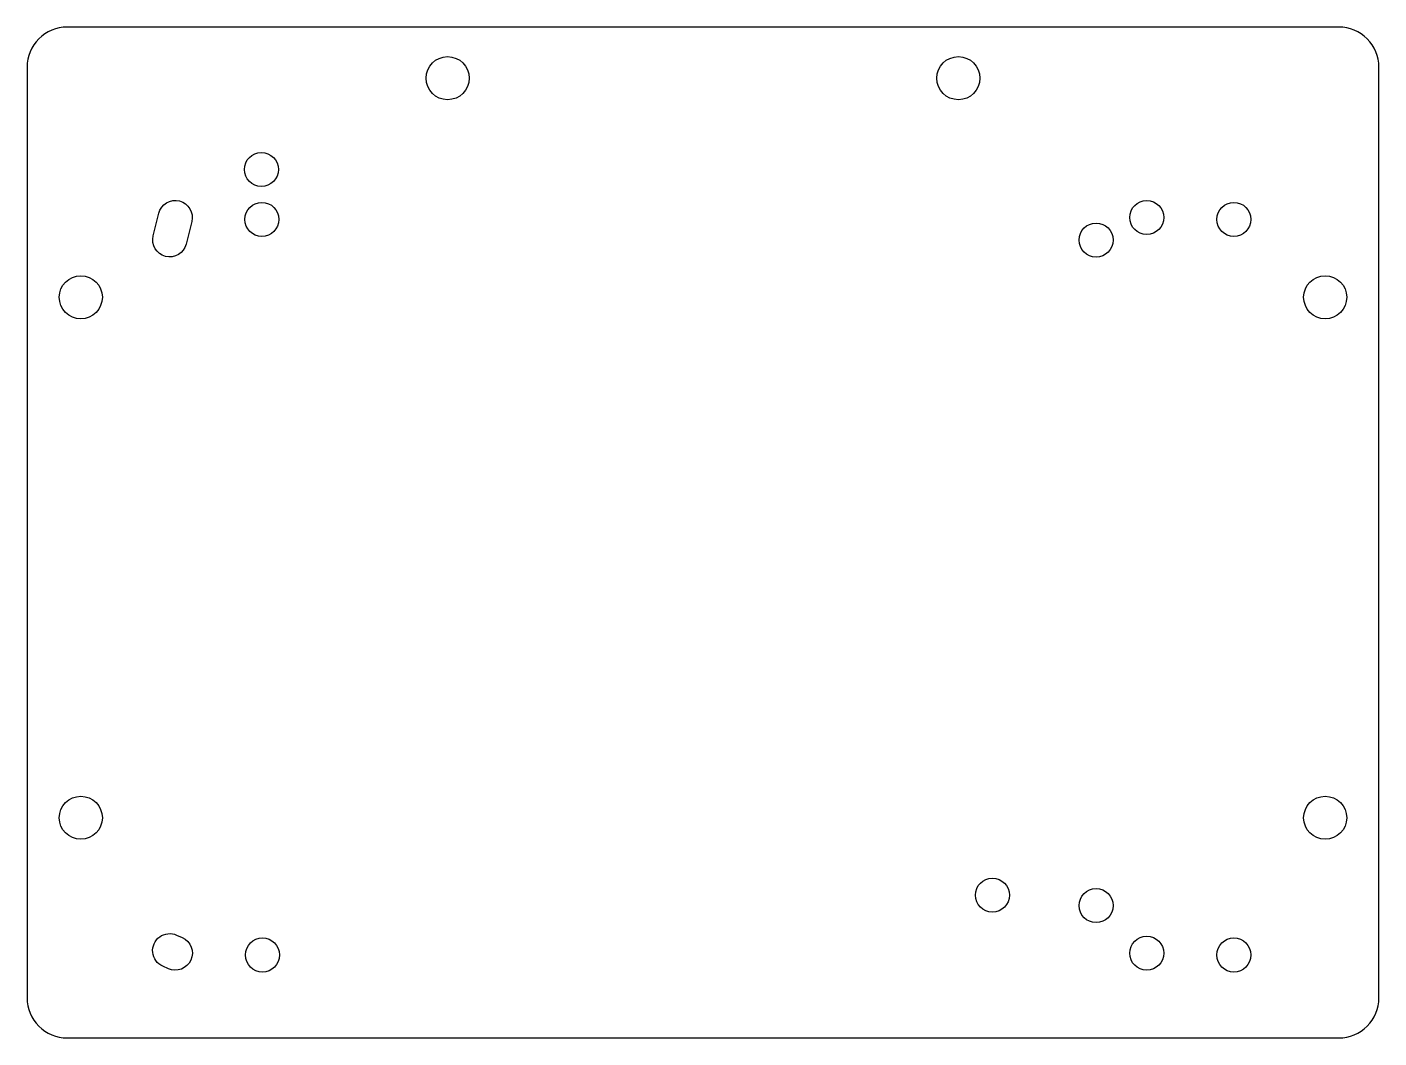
# Model space of a CAD drawing. Header units: millimetres. Extents: x 0 to 135, y 0 to 101.
import ezdxf

# ---------------------------------------------------------------- set-up
doc = ezdxf.new("R2010")
doc.units = ezdxf.units.MM
for name, color, linetype in [('BOARD_HOLES', 1, 'Continuous'), ('BOARD_SLOTS', 1, 'Continuous'), ('PLATE_FIXINGS', 3, 'Continuous'), ('PLATE_OUTLINE', 5, 'Continuous')]:
    doc.layers.add(name, color=color, linetype=linetype)

msp = doc.modelspace()

# ---------------------------------------------------------------- linework, layer by layer
at = {"layer": 'BOARD_HOLES'}
for centre in [(23.4, 86.77), (23.45, 81.78), (111.81, 81.97), (120.51, 81.78), (106.75, 79.72), (96.4, 14.27), (106.75, 13.22), (23.51, 8.29), (111.81, 8.47), (120.51, 8.29)]:
    msp.add_circle(centre, 1.7, dxfattribs=at)
at = {"layer": 'BOARD_SLOTS'}
for points in [[(12.6, 80.14), (13.16, 82.39, -1), (16.45, 81.56), (15.89, 79.31, -1)], [(14.94, 10.28), (15.5, 10.03, -1), (14.11, 6.92), (13.55, 7.17, -1)]]:
    msp.add_lwpolyline(points, format="xyb", close=True, dxfattribs=at)
at = {"layer": 'PLATE_FIXINGS'}
for centre in [(42, 95.89), (93, 95.89), (5.37, 74), (129.63, 74), (5.37, 22), (129.63, 22)]:
    msp.add_circle(centre, 2.15, dxfattribs=at)
at = {"layer": 'PLATE_OUTLINE'}
msp.add_lwpolyline([(4, 0), (131, 0, 0.414214), (135, 4), (135, 97, 0.414214), (131, 101), (4, 101, 0.414214), (0, 97), (0, 4, 0.414214)], format="xyb", close=True, dxfattribs=at)

doc.saveas('drawing.dxf')
